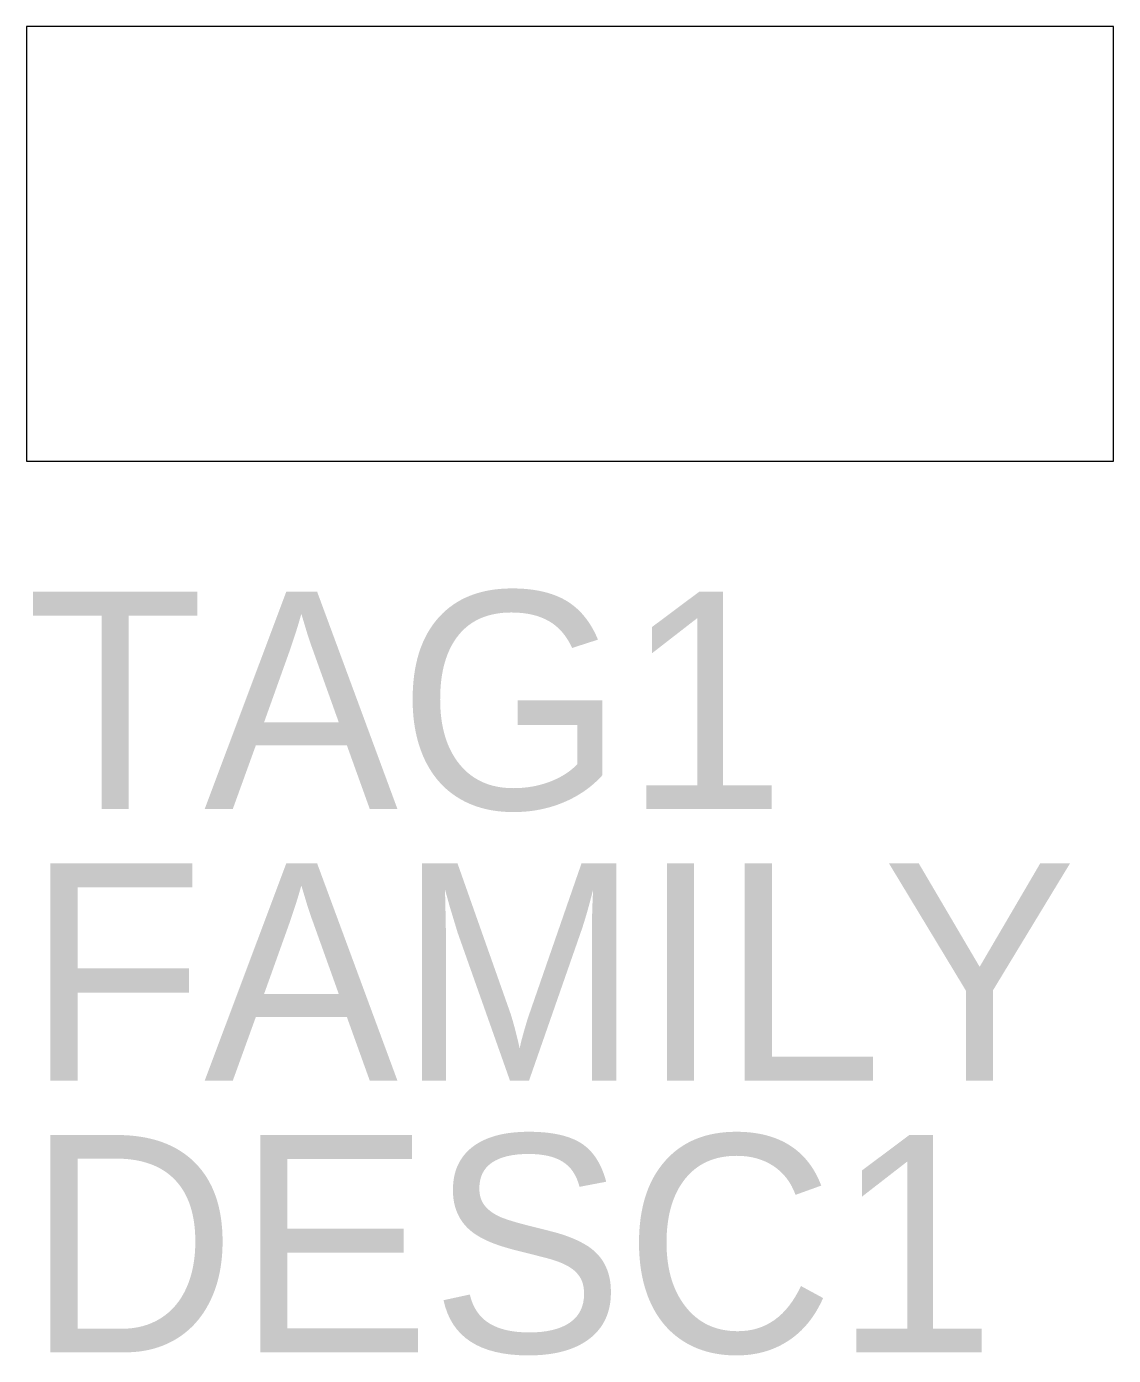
# Model space of a CAD drawing. Extents: x 0 to 0.625, y -0.639 to 0.125.
import ezdxf

# ---------------------------------------------------------------- set-up
doc = ezdxf.new("R2010")
doc.units = 0
doc.layers.get('0').update_dxf_attribs({"linetype": 'CONTINUOUS'})

msp = doc.modelspace()

# ---------------------------------------------------------------- linework, layer by layer
for p, q in [((0.625, 0.125), (0, 0.125)), ((0, 0.125), (0, -0.125)), ((0.625, -0.125), (0.625, 0.125)), ((0, -0.125), (0.625, -0.125))]:
    msp.add_line(p, q)

# ---------------------------------------------------------------- texts
for tag, p in [('TAG1', (0, -0.325)), ('FAMILY', (0, -0.48125)), ('DESC1', (0, -0.6375))]:
    msp.add_attdef(tag, p, '', height=0.125)

doc.saveas('drawing.dxf')
